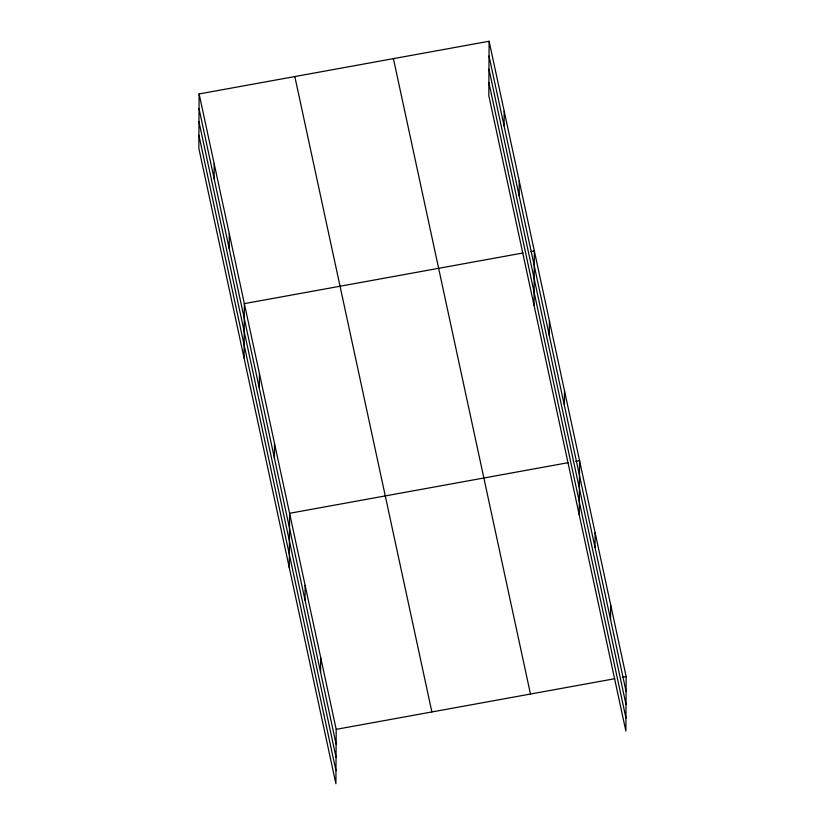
<?xml version="1.0" encoding="UTF-8"?>
<svg xmlns="http://www.w3.org/2000/svg" width="825" height="825" viewBox="0 0 825 825"><rect width="100%" height="100%" fill="white"/><g stroke="black" fill="none" stroke-linecap="round" stroke-linejoin="round"><path stroke-width="1.24" d="M199.124 93.947L198.846 148.356L335.899 783.75L336.188 729.341L199.124 93.947L489.101 41.25L626.154 676.644L625.876 731.053L488.812 95.659L489.101 41.25M214.129 178.664L214.201 163.835M229.206 248.552L229.278 233.733M244.076 358.029L244.355 303.631L522.998 252.986M259.359 388.348L259.432 373.519M274.436 458.236L274.508 443.417M289.297 567.713L289.585 513.305L568.229 462.67M305.044 600.146L305.116 585.317M320.574 672.158L320.647 657.329M504.096 125.967L504.178 111.148M519.173 195.865L519.255 181.036M534.043 305.343L534.332 250.934L530.547 251.615M549.326 335.651L549.409 320.822M564.403 405.539L564.486 390.72M579.274 515.017L579.562 460.608L575.778 461.299M595.011 547.449L595.093 532.62M610.541 619.462L610.624 604.632M336.188 729.341L614.821 678.707M622.38 677.335L626.154 676.644M489.019 56.069L626.082 691.474M488.957 69.135L626.01 704.529M488.885 82.593L625.938 717.987M393.412 58.637L530.465 694.042M294.824 76.56L431.877 711.954M199.052 108.766L336.105 744.171M198.98 121.832L336.033 757.226M198.907 135.29L335.971 770.684"/></g></svg>
